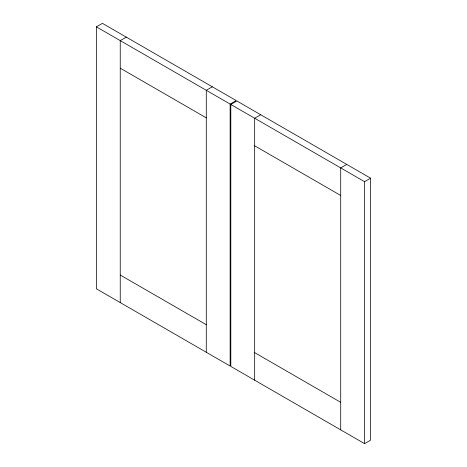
<?xml version="1.0" encoding="UTF-8"?>
<svg xmlns="http://www.w3.org/2000/svg" width="467" height="467" viewBox="0 0 467 467"><rect width="100%" height="100%" fill="white"/><g stroke="black" fill="none" stroke-linecap="round" stroke-linejoin="round"><path stroke-width="0.7" d="M96.371 26.841L102.425 23.35L236.191 100.58L230.138 104.071L96.371 26.841L96.371 288.804L230.138 366.035L230.138 104.071M126.288 37.127L120.235 40.617L120.235 302.581M212.327 86.804L206.274 90.294L206.274 352.258M230.809 104.462L236.862 100.965L370.629 178.196L370.629 440.159L364.575 443.65L230.809 366.42L230.809 104.462L364.575 181.686L370.629 178.196M260.726 114.742L254.673 118.239L254.673 380.196M346.765 164.419L340.712 167.91L340.712 429.873M120.235 68.176L206.274 117.847M254.673 145.792L340.712 195.469M120.235 275.028L206.274 324.699M254.673 352.643L340.712 402.321M364.575 181.686L364.575 443.65"/></g></svg>
